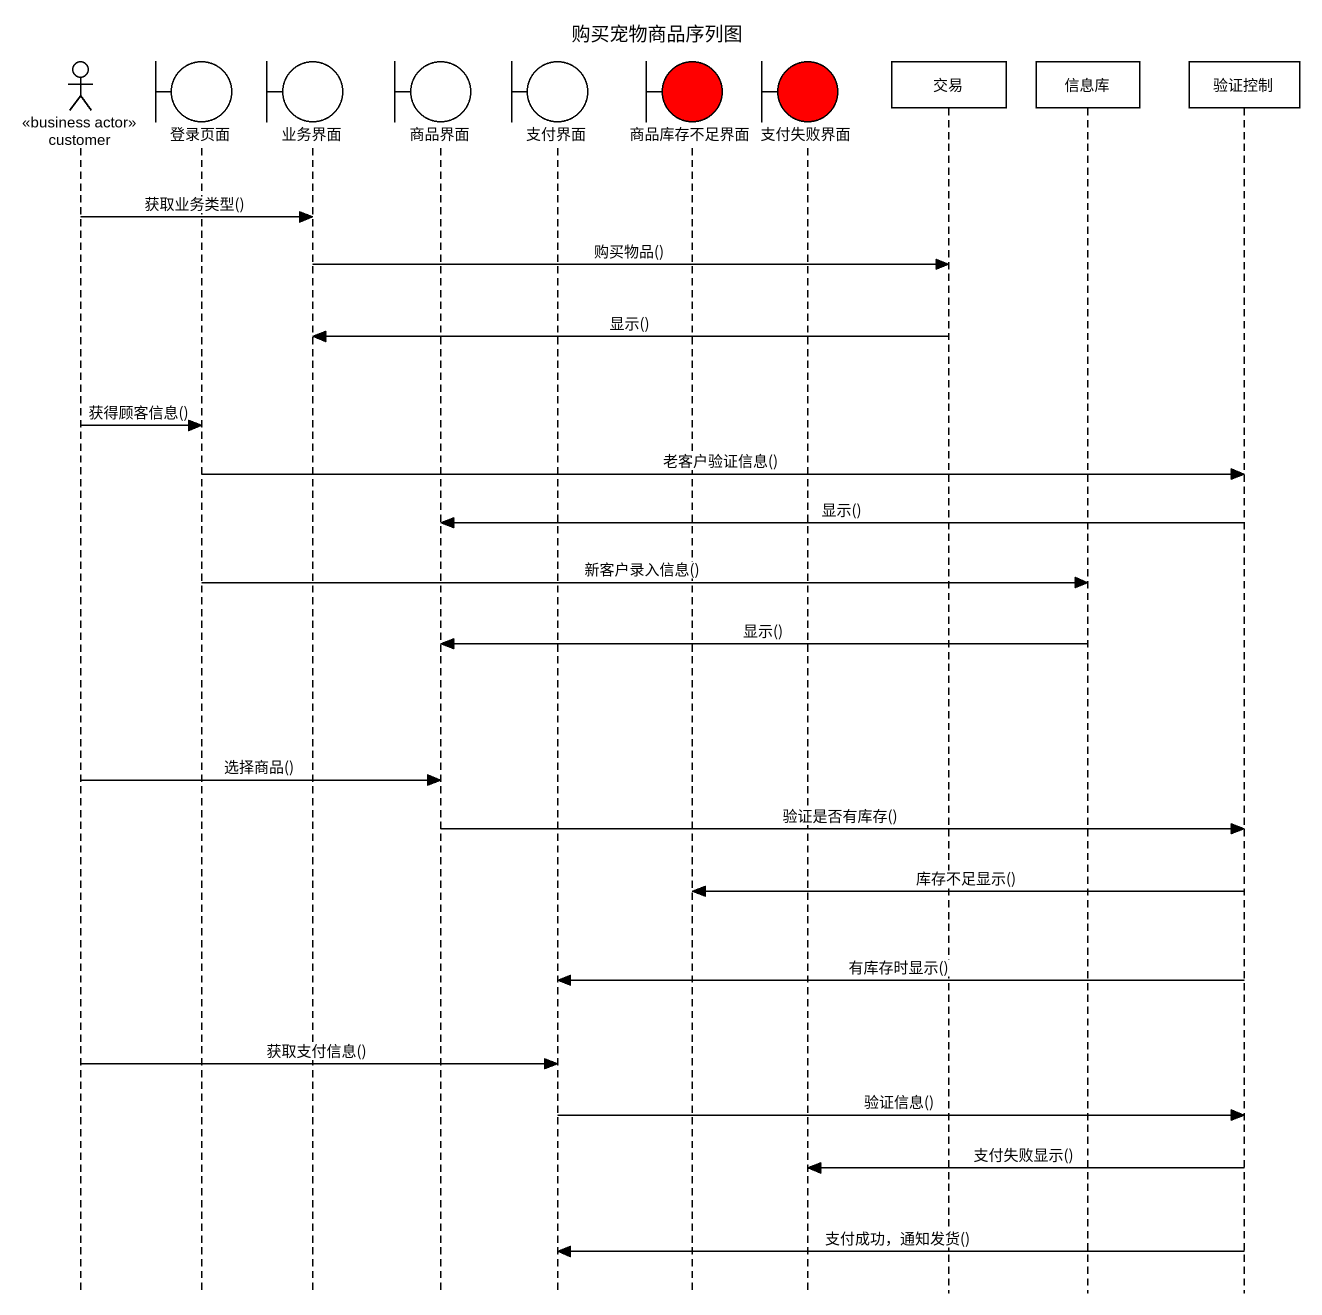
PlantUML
@startuml
title 购买宠物商品序列图
hide footbox
actor customer <<business actor>>
boundary 登录页面
boundary 业务界面
boundary 商品界面
boundary 支付界面
boundary 商品库存不足界面 #FF0000
boundary 支付失败界面 #FF0000
participant 交易 #FFFFFF
participant 信息库 #FFFFFF
participant 验证控制 #FFFFFF

customer -> 业务界面 : 获取业务类型()
业务界面 -> 交易 : 购买物品()
交易 -> 业务界面 : 显示()
customer -> 登录页面 : 获得顾客信息()
登录页面 -> 验证控制 : 老客户验证信息()
验证控制 -> 商品界面 : 显示()
登录页面 -> 信息库 : 新客户录入信息()
信息库 -> 商品界面 : 显示()
customer -> 商品界面 : 选择商品()
商品界面 -> 验证控制 : 验证是否有库存()
验证控制 -> 商品库存不足界面 : 库存不足显示()
验证控制 -> 支付界面 : 有库存时显示()
customer -> 支付界面 : 获取支付信息()
支付界面 -> 验证控制 : 验证信息()
验证控制 -> 支付失败界面 : 支付失败显示()
验证控制 -> 支付界面 : 支付成功，通知发货()
@enduml
